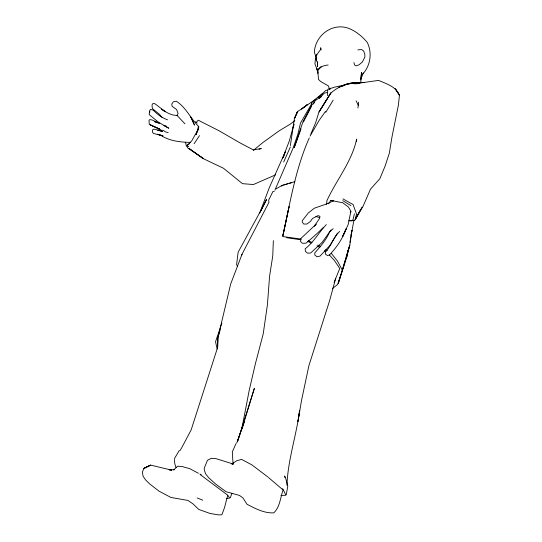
<?xml version="1.0" encoding="UTF-8"?>
<svg xmlns="http://www.w3.org/2000/svg" width="542" height="542" viewBox="0 0 542 542"><rect width="100%" height="100%" fill="white"/><g stroke="black" fill="none" stroke-linecap="round" stroke-linejoin="round"><path stroke-width="0.81" d="M326.602 204.415L326.948 200.56C336.541 179.822 351.758 161.841 356.69 139.064L356.25 141.55M317.639 61.808L317.517 66.585L317.504 62.635L316.155 59.932L316.386 57.831L316.684 59.884L315.891 55.968L320.762 49.376L320.64 47.771L321.155 49.823M217.627 347.666L217.925 337.7L230.689 283.981L242.023 254.252L268.913 202.39L268.697 200.086L272.931 191.489L274.252 191.617M316.575 55.596L316.636 54.302L316.738 55.785M357.957 108L358.486 102.16M286.955 485.232C287.863 459.873 296.366 435.748 299.584 410.741L297.958 421.52L301.542 400.342L308.913 365.613L329.644 300.593L335.674 278.405M360.728 82.973L361.534 72.404L360.687 79.186M149.551 111.178L149.219 114.633L159.768 123.285M149.653 112.479L149.877 110.27L150.5 109.396L153.284 110.189C157.288 114.301 162.051 117.932 167.532 119.796M290.356 145.561L294.387 118.678L297.66 111.544L315.918 99.078M353.899 220.228L349.908 242.382M286.278 494.629L287.802 486.093L285.492 477.678L284.604 475.998L285.011 477.624M241.718 429.196L249.239 390.199L255.485 363.357L263.209 333.899L267.396 304.97L269.598 276.047L272.762 255.939L273.344 240.621M347.862 250.932L346.385 258.378L338.344 283.276L349.8 245.079L351.961 230.262L350.979 235.221M327.334 95.643L327.835 89.301L334.719 87.12L346.202 84.66M241.868 255.004L242.023 254.252M342.463 202.566L348.452 207.017L350.891 211.251L348.086 224.774L342.693 236.366L346.148 228.799C342.619 238.69 336.582 247.491 329.38 255.072L327.375 255.512L325.451 254.151L325.315 252.138C331.392 246.109 333.35 237.145 339.685 231.434M282.687 236.468L289.076 206.637L282.938 235.465C290.146 202.586 295.492 168.908 309.265 137.925M348.499 248.778L346.385 258.378L349.8 245.079L342.768 268.9M349.089 220.486L354.712 220.574L356.575 214.246L353.072 204.503L342.917 198.88M354.421 213.839L353.066 219.402L352.239 220.872L348.96 220.851M227.701 495.408L224.51 507.651L221.874 514.778L218.453 514.9L209.944 513.437L198.812 509.46L192.966 503.87L187.979 500.442L170.886 497.454L158.955 491.106L149.802 484.02L145.778 480.117L143.142 476.398L142.593 473.606L142.56 471.689L143.894 468.376L150.717 465.117L171.733 470.171L169.3 469.894M317.788 70.731L318.493 79.41L320.627 81.483L328.54 86.022L329.373 89.491M294.008 124.091L289.306 140.981L282.497 158.759M220.228 329.678L217.925 337.7L217.613 347.429L191.204 429.765L181.475 448.234L180.066 450.463L178.941 450.985L174.409 458.688M197.613 131.096L198.345 126.144C190.445 118.332 185.926 107.228 176.299 101.212L173.325 101.842L171.739 104.078L172.146 106.34L176.638 109.565L178.074 113.63L177.058 115.412C171.313 115.507 166.109 112.316 161.536 109.145L165.357 111.76L155.615 104.233L153.894 103.353L152.309 104.003L152.031 106.103L152.485 108.671L159.368 114.267L162.248 117.614M242.376 427.645L254.374 388.289L237.511 441.52L244.076 422.252L236.698 443.112M293.059 127.458L293.981 124.674M221.888 323.127L215.526 341.745L217.166 349.014M283.473 157.194L285.343 151.713L269.266 187.769L259.733 212.959L266.617 199.348L260.858 210.757L262.43 207.593L238.121 252.24L236.59 264.733L237.498 266.007M299.672 132.661L301 128.861M230.309 497.759L231.922 493.261M198.914 126.781L196.068 134.653L198.087 129.524L191.732 140.873L187.078 145.419L189.537 143.684M299.38 133.454L294.171 147.776L303.066 121.53L311.345 105.731L315.322 100.622L321.501 96.124L324.326 93.129L327.334 92.506M360.606 79.904L363.309 72.906M329.949 89.437L330.471 88.177M310.803 134.07L315.688 122.634L318.913 112.079L330.735 93.136C338.052 86.822 347.822 82.133 357.578 82.655M274.882 190.195L292.815 148.84L297.91 134.091L300.519 123.027L311.63 103.807M283.696 162.017L290.356 146.957M235.966 443.681L232.308 451.852L233.04 463.722M303.398 122.018L311.399 106.544M350.254 212.613L350.891 211.251M334.082 282.47L339.746 268.5L334.448 260.533L329.414 254.984M355.328 219.469L362.056 207.166M328.723 203.826L330.661 200.371L332.944 200.703M355.322 219.083L360.471 209.95M310.044 136.117L319.238 120.236L325.471 111.415M355.945 218.358L363.093 206.224L370.498 189.192L379.867 178.67L385.138 165.988L389.339 153.142L392.029 136.726L398.411 105.046L399.44 95.277C396.134 86.598 386.405 83.827 378.621 80.399L354.617 83.78L359.441 83.529M337.456 233.141L329.861 245.519L320.004 256.115L316.968 256.739L314.76 254.97L314.855 252.802C320.457 246.4 326.474 239.801 329.604 231.8L333.174 228.677M326.318 224.625C318.933 232.294 313.75 242.159 305.146 248.819L305.424 251.325L307.45 253.155L310.654 253.019L322.097 242.396L331.081 229.916M325.769 112.363L333.181 100.128M194.104 143.772L199.503 135.602M316.643 57.005L315.417 58.699L314.963 63.936L317.056 69.451M362.225 74.572C370.423 66.205 372.442 53.014 367.32 42.5C362.117 36.199 355.146 30.528 347.395 27.893C331.345 23.076 315.349 35.826 314.333 52.066L316.304 58.238M313.249 104.064L314.685 102.309M320.403 97.54L321.379 96.435L319.231 98.63M196.509 122.106L198.203 120.222L199.016 120.588L219.239 130.879L240.587 143.203L253.31 149.897L261.285 148.467L259.049 149.389M318.188 97.56L325.952 90.284L327.503 90.29M173.67 469.921L177.688 466.208L182.146 466.567L189.673 468.64L198.392 473.241M320.532 95.473L322.3 93.868L317.029 97.817L311.393 103.055L311.548 103.793M300.729 238.615L316.189 224.144L314.306 226.156L319.509 218.548L319.943 216.238L317.883 215.648L312.49 218.514L310.342 221.509L306.935 224.042L303.737 224.056L302.314 222.139L302.206 220.763L308.31 212.972L314.367 208.196L326.081 204.138L333.703 200.811M253.277 150.466L262.735 142.654L279.286 130.737L290.627 123.901L294.834 120.642M323.107 227.681C317.632 233.168 311.962 238.189 305.966 243.202L302.402 243.283L300.451 241.447L300.376 240.452M332.497 288.48L337.564 284.523L342.375 270.234L337.463 261.075L331.325 253.365M281.671 186.102L282.992 185.269M357.862 49.878L361.494 49.546L363.628 50.962L364.793 54.119L364.895 56.971L362.361 62.012L358.933 64.891L355.952 65.887M276.142 188.819L282.219 185.31L294.923 181.645M275.492 174.89L253.392 184.544L242.443 183.657L223.473 168.25L203.047 158.528L189.036 148.494M283.771 185.032L287.687 183.86M289.252 183.392L291.596 182.695M343.689 85.778L339.021 87.072L347.524 83.915L354.312 83.075L346.846 84.193L353.946 82.56L364.136 82.465M328.14 65.02C323.845 65.284 316.487 67.655 317.869 73.265L316.745 68.38L317.416 69.769M226.515 498.559L229.767 498.064L227.613 495.11L200.479 474.785M280.892 495.49L285.925 495.225L282.667 488.647M169.199 469.718L174.497 469.751M190.621 142.377C180.5 142.207 169.7 141.096 161.035 135.486M231.685 463.871L233.25 464.027L216.102 458.681L211.366 458.281L207.471 460.28L204.226 468.193L204.314 469.914L205.513 473.694L208.677 477.719L215.845 484.202L226.034 491.716L239.428 495.402L242.904 497.881L246.935 504.202C255.187 508.538 264.198 513.369 273.785 512.861C280.031 507 280.336 497.549 283.06 489.941L268.439 477.488M233.25 464.027L231.834 463.871L236.705 460.795L241.569 459.372L252.077 464.989L267.843 476.974M283.046 236.59L301.189 239.09M301.122 239.835L286.704 237.721M330.661 200.371L341.995 202.627M166.38 126.164L163.989 125.548L168.806 128.23L160.093 123.149L154.328 121.557M168.169 132.6L165.554 131.93L163.169 130.337L157.654 130.222L162.586 131.476L155.073 129.335L153.474 129.172L152.424 130.073L152.424 132.119L153.576 133.501L163.027 135.825L157.417 134.24L161.184 135.466M315.905 216.549L319.827 217.64M155.039 121.815L158.603 123.102L152.498 120.128L149.958 119.579L149.023 120.209L149.274 124.491L159.362 129.023L150.385 124.856L159.362 129.023L158.474 128.576L161.184 130.29M197.227 497.976L202.755 500.191M187.098 145.934L188.792 146.679M308.351 240.777L312.029 242.464M317.924 245.153L320.132 246.163M307.47 241.258L311.149 243.033M317.043 245.885L319.827 247.531M199.849 474.006L201.299 474.772M342.768 200.648L350.877 205.594M325.728 249.767L327.124 250.668M355.464 65.507L354.488 64.871L353.946 62.54M195.296 121.767L197.186 123.061M324.441 250.804L325.756 251.739M189.917 149.009L203.338 158.549L187.735 147.946L185.974 144.938L185.967 143.298M177.058 115.412L184.883 123.772M356.101 100.846L358.37 105.284M176.048 467.631L174.829 463.884L174.368 459.447M185.289 142.546L185.323 143.027M297.118 112.221L294.387 118.678L297.66 111.544L297.118 112.221M323.398 104.863L319.069 111.977L330.918 92.858L323.398 104.863M319.299 68.57L318.432 69.525L321.088 66.815L319.299 68.57M306.711 105.06L301.562 109.078L307.47 104.599L306.711 105.06M146.53 467.021L143.894 468.376L150.717 465.117L146.53 467.021M395.782 89.484L395.206 88.712L399.44 95.277L395.782 89.484M191.59 118.325L190.75 117.038L194.47 125.107L191.59 118.325"/></g></svg>
